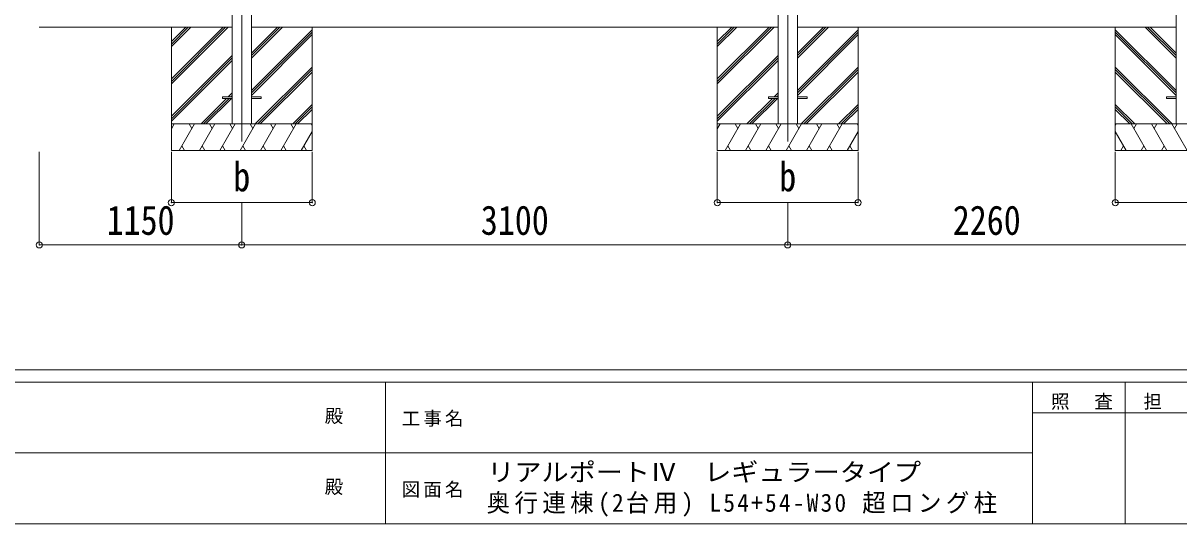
# Model space of a CAD drawing. Units: millimetres at full size. Extents: x -9783 to 9892, y -6828 to 6752.
# Drawn here: x -2527 to 4037, y -6828 to -3985 of the extents above; entities that cross this region are included whole.
import ezdxf
from ezdxf.enums import TextEntityAlignment as Align

# ---------------------------------------------------------------- set-up
doc = ezdxf.new("R2010")
doc.units = ezdxf.units.MM
doc.header["$LTSCALE"] = 35
doc.header["$PDMODE"] = 32
doc.header["$PDSIZE"] = 35
for name, color, linetype, lineweight in [('0-0_0', 7, 'Continuous', 9), ('0-1_本体', 4, 'Continuous', 9), ('0-2_部品', 7, 'Continuous', 9), ('0-8_PARTS2', 2, 'Continuous', 9), ('0-A_寸法', 6, 'Continuous', 9), ('F-0_240', 7, 'Continuous', 9)]:
    doc.layers.add(name, color=color, linetype=linetype, lineweight=lineweight)
doc.styles.add('ＭＳ ゴシック', font='')
doc.styles.get('ＭＳ ゴシック').set_extended_font_data('MS Gothic')

msp = doc.modelspace()

# ---------------------------------------------------------------- linework, layer by layer
at = {"layer": '0-0_0'}
for p, q in [((-2434.84, -4007.92), (-1339.84, -4007.92)), ((-1684.84, -4007.92), (-1684.84, -4707.92)), ((-1684.84, -4302.1), (-1390.66, -4007.92)), ((-1684.84, -4316.24), (-1376.51, -4007.92)), ((-1684.84, -4330.38), (-1362.37, -4007.92)), ((-1684.84, -4118.25), (-1574.5, -4007.92)), ((-1684.84, -4104.11), (-1588.65, -4007.92)), ((-1684.84, -4089.97), (-1602.79, -4007.92)), ((-1229.84, -4155.47), (-1082.29, -4007.92)), ((-1229.84, -4183.75), (-1054, -4007.92)), ((-1229.84, -4169.61), (-1068.15, -4007.92)), ((-1229.84, -4007.92), (1760.16, -4007.92)), ((-1229.84, -4367.6), (-884.84, -4022.6)), ((-1229.84, -4381.74), (-884.84, -4036.74)), ((-1229.84, -4395.88), (-884.84, -4050.89)), ((-884.84, -4007.92), (-884.84, -4707.92)), ((1415.16, -4007.92), (1415.16, -4707.92)), ((1415.16, -4302.1), (1709.34, -4007.92)), ((1415.16, -4316.24), (1723.49, -4007.92)), ((1415.16, -4330.38), (1737.63, -4007.92)), ((1415.16, -4118.25), (1525.5, -4007.92)), ((1415.16, -4104.11), (1511.35, -4007.92)), ((1415.16, -4089.97), (1497.21, -4007.92)), ((1870.16, -4183.75), (2046, -4007.92)), ((1870.16, -4169.61), (2031.85, -4007.92)), ((1870.16, -4155.47), (2017.71, -4007.92)), ((1870.16, -4007.92), (4020.16, -4007.92)), ((1870.16, -4367.6), (2215.16, -4022.6)), ((1870.16, -4381.74), (2215.16, -4036.74)), ((1870.16, -4395.88), (2215.16, -4050.89)), ((2215.16, -4007.92), (2215.16, -4707.92)), ((3675.16, -4007.92), (3675.16, -4707.92)), ((4020.16, -4367.6), (3675.16, -4022.6)), ((4020.16, -4381.74), (3675.16, -4036.74)), ((4020.16, -4395.88), (3675.16, -4050.89)), ((4020.16, -4183.75), (3844.33, -4007.92)), ((4020.16, -4169.61), (3858.47, -4007.92)), ((4020.16, -4155.47), (3872.62, -4007.92)), ((-1684.84, -4514.23), (-1339.84, -4169.23)), ((-1684.84, -4528.37), (-1339.84, -4183.38)), ((-1684.84, -4542.52), (-1339.84, -4197.52)), ((1415.16, -4514.23), (1760.16, -4169.23)), ((1415.16, -4528.37), (1760.16, -4183.38)), ((1415.16, -4542.52), (1760.16, -4197.52)), ((-1208.03, -4557.92), (-884.84, -4234.73)), ((-1193.89, -4557.92), (-884.84, -4248.87)), ((-1179.74, -4557.92), (-884.84, -4263.02)), ((1891.97, -4557.92), (2215.16, -4234.73)), ((1906.11, -4557.92), (2215.16, -4248.87)), ((1920.26, -4557.92), (2215.16, -4263.02)), ((3998.36, -4557.92), (3675.16, -4234.73)), ((3984.21, -4557.92), (3675.16, -4248.87)), ((3970.07, -4557.92), (3675.16, -4263.02)), ((-1361.89, -4403.42), (-1339.84, -4381.36)), ((-1347.75, -4403.42), (-1339.84, -4395.51)), ((1738.11, -4403.42), (1760.16, -4381.36)), ((1752.25, -4403.42), (1760.16, -4395.51)), ((-1516.39, -4557.92), (-1370.89, -4412.42)), ((-1502.25, -4557.92), (-1356.75, -4412.42)), ((-1488.11, -4557.92), (-1342.61, -4412.42)), ((-995.89, -4557.92), (-884.84, -4446.86)), ((-981.75, -4557.92), (-884.84, -4461.01)), ((1583.61, -4557.92), (1729.11, -4412.42)), ((1597.75, -4557.92), (1743.25, -4412.42)), ((1611.89, -4557.92), (1757.39, -4412.42)), ((2104.11, -4557.92), (2215.16, -4446.86)), ((2118.25, -4557.92), (2215.16, -4461.01)), ((3786.22, -4557.92), (3675.16, -4446.86)), ((3772.08, -4557.92), (3675.16, -4461.01)), ((-967.61, -4557.92), (-884.84, -4475.15)), ((2132.39, -4557.92), (2215.16, -4475.15)), ((3757.94, -4557.92), (3675.16, -4475.15)), ((-884.84, -4557.92), (-1684.84, -4557.92)), ((-1684.84, -4585.42), (-1668.96, -4557.92)), ((-1640.09, -4707.92), (-1553.49, -4557.92)), ((-1568.49, -4583.9), (-1583.49, -4557.92)), ((-1524.62, -4707.92), (-1438.02, -4557.92)), ((-1453.02, -4583.9), (-1468.02, -4557.92)), ((-1409.15, -4707.92), (-1322.55, -4557.92)), ((-1337.55, -4583.9), (-1352.55, -4557.92)), ((-1293.68, -4707.92), (-1207.08, -4557.92)), ((-1222.08, -4583.9), (-1237.08, -4557.92)), ((-1178.21, -4707.92), (-1091.61, -4557.92)), ((-1106.61, -4583.9), (-1121.61, -4557.92)), ((-1062.74, -4707.92), (-976.14, -4557.92)), ((-1006.14, -4557.92), (-991.14, -4583.9)), ((-890.67, -4557.92), (-884.84, -4568.02)), ((2215.16, -4557.92), (1415.16, -4557.92)), ((1415.16, -4585.42), (1431.04, -4557.92)), ((1459.91, -4707.92), (1546.51, -4557.92)), ((1531.51, -4583.9), (1516.51, -4557.92)), ((1575.38, -4707.92), (1661.98, -4557.92)), ((1646.98, -4583.9), (1631.98, -4557.92)), ((1690.85, -4707.92), (1777.45, -4557.92)), ((1762.45, -4583.9), (1747.45, -4557.92)), ((1806.32, -4707.92), (1892.92, -4557.92)), ((1877.92, -4583.9), (1862.92, -4557.92)), ((1921.79, -4707.92), (2008.39, -4557.92)), ((1993.39, -4583.9), (1978.39, -4557.92)), ((2037.26, -4707.92), (2123.86, -4557.92)), ((2093.86, -4557.92), (2108.86, -4583.9)), ((2209.33, -4557.92), (2215.16, -4568.02)), ((3675.16, -4557.92), (4475.16, -4557.92)), ((3681, -4557.92), (3675.16, -4568.02)), ((3853.07, -4707.92), (3766.46, -4557.92)), ((3796.46, -4557.92), (3781.46, -4583.9)), ((3968.54, -4707.92), (3881.93, -4557.92)), ((3896.94, -4583.9), (3911.94, -4557.92)), ((4084.01, -4707.92), (3997.4, -4557.92)), ((4012.41, -4583.9), (4027.41, -4557.92)), ((-947.27, -4707.92), (-884.84, -4599.78)), ((2152.73, -4707.92), (2215.16, -4599.78)), ((3737.6, -4707.92), (3675.16, -4599.78)), ((-1684.84, -4707.92), (-884.84, -4707.92)), ((-1625.09, -4681.94), (-1610.09, -4707.92)), ((-1509.62, -4681.94), (-1494.62, -4707.92)), ((-1394.15, -4681.94), (-1379.15, -4707.92)), ((-1278.68, -4681.94), (-1263.68, -4707.92)), ((-1163.21, -4681.94), (-1148.21, -4707.92)), ((-1047.74, -4681.94), (-1032.74, -4707.92)), ((-932.27, -4681.94), (-917.27, -4707.92)), ((1415.16, -4707.92), (2215.16, -4707.92)), ((1474.91, -4681.94), (1489.91, -4707.92)), ((1590.38, -4681.94), (1605.38, -4707.92)), ((1705.85, -4681.94), (1720.85, -4707.92)), ((1821.32, -4681.94), (1836.32, -4707.92)), ((1936.79, -4681.94), (1951.79, -4707.92)), ((2052.26, -4681.94), (2067.26, -4707.92)), ((2167.73, -4681.94), (2182.73, -4707.92)), ((4475.16, -4707.92), (3675.16, -4707.92)), ((3722.6, -4681.94), (3707.6, -4707.92)), ((3838.07, -4681.94), (3823.07, -4707.92)), ((3953.54, -4681.94), (3938.54, -4707.92))]:
    msp.add_line(p, q, dxfattribs=at)
at = {"layer": '0-1_本体'}
for p, q in [((-1339.84, -1077.92), (-1339.84, -4557.91)), ((-1229.84, -1077.92), (-1229.84, -4557.91)), ((1760.16, -1077.92), (1760.16, -4557.91)), ((1870.16, -1077.92), (1870.16, -4557.91)), ((4020.16, -1077.92), (4020.16, -4557.91))]:
    msp.add_line(p, q, dxfattribs=at)
at = {"layer": '0-2_部品', "color": 4}
for p, q in [((-1394.64, -4403.42), (-1394.64, -4412.42)), ((-1339.84, -4403.42), (-1394.64, -4403.42)), ((-1339.84, -4412.42), (-1394.64, -4412.42)), ((-1175.04, -4403.42), (-1229.84, -4403.42)), ((1705.36, -4403.42), (1705.36, -4412.42)), ((1760.16, -4403.42), (1705.36, -4403.42)), ((1760.16, -4412.42), (1705.36, -4412.42)), ((1924.96, -4403.42), (1870.16, -4403.42)), ((3965.36, -4403.42), (4020.16, -4403.42))]:
    msp.add_line(p, q, dxfattribs=at)
for points in [[(-1175.04, -4403.42), (-1175.04, -4412.42), (-1229.84, -4412.42)], [(1924.96, -4403.42), (1924.96, -4412.42), (1870.16, -4412.42)], [(3965.36, -4403.42), (3965.36, -4412.42), (4020.16, -4412.42)]]:
    msp.add_lwpolyline(points, dxfattribs=at)
at = {"layer": '0-8_PARTS2'}
for p, q in [((-1284.84, -1107.92), (-1284.84, -4657.92)), ((1815.16, -1107.92), (1815.16, -4657.92))]:
    msp.add_line(p, q, dxfattribs=at)
at = {"layer": '0-A_寸法'}
for p, q in [((-2434.84, -5244.29), (-2434.84, -4715.34)), ((-1684.84, -5004.31), (-1684.84, -4715.34)), ((-884.84, -5004.31), (-884.84, -4715.34)), ((1415.16, -5004.31), (1415.16, -4715.34)), ((2215.16, -5004.31), (2215.16, -4715.34)), ((3675.16, -5004.31), (3675.16, -4715.34)), ((-1684.84, -5004.31), (-884.84, -5004.31)), ((-1284.84, -5244.29), (-1284.84, -5004.31)), ((1415.16, -5004.31), (2215.16, -5004.31)), ((1815.16, -5244.29), (1815.16, -5004.31)), ((4475.16, -5004.31), (3675.16, -5004.31)), ((-2434.84, -5244.29), (-1284.84, -5244.29)), ((-1284.84, -5244.29), (1815.16, -5244.29)), ((1815.16, -5244.29), (4075.16, -5244.29))]:
    msp.add_line(p, q, dxfattribs=at)
for p in [(-1684.84, -5004.31), (-884.84, -5004.31), (1415.16, -5004.31), (2215.16, -5004.31), (3675.16, -5004.31), (-2434.84, -5244.29), (-1284.84, -5244.29), (1815.16, -5244.29)]:
    msp.add_point(p, dxfattribs=at)
at = {"layer": 'F-0_240', "color": 5}
for p, q in [((-9783.03, -5953.1), (9396.97, -5953.1)), ((-9783.03, -6023.1), (6285.75, -6023.1)), ((-469.25, -6023.1), (-469.25, -6828.1)), ((3205.75, -6023.1), (3205.75, -6828.1)), ((3730.75, -6023.1), (3730.75, -6828.1)), ((3205.75, -6198.1), (5305.75, -6198.1)), ((-3969.25, -6425.6), (3205.75, -6425.6)), ((-9783.03, -6828.1), (9396.97, -6828.1))]:
    msp.add_line(p, q, dxfattribs=at)

# ---------------------------------------------------------------- texts
at = {"layer": '0-A_寸法', "color": 7, "style": 'ＭＳ ゴシック', "width": 0.85}
for s, p in [('b', (-1332.96, -4989.93)), ('b', (1767.04, -4989.93)), ('1150', (-2052.34, -5237.29)), ('3100', (72.66, -5237.29)), ('2260', (2752.66, -5237.29))]:
    msp.add_text(s, height=166.8, dxfattribs=at).set_placement(p, align=Align.BOTTOM_LEFT)
at = {"layer": 'F-0_240', "style": 'ＭＳ ゴシック'}
for p in [(-814.24, -6276.85), (-814.24, -6679.35)]:
    msp.add_text('殿', height=76.98, dxfattribs=at).set_placement(p, align=Align.BOTTOM_LEFT)
at = {"layer": 'F-0_240', "style": 'ＭＳ ゴシック', "width": 1.1}
msp.add_text('リアルポートⅣ\u3000レギュラータイプ', height=102.6, dxfattribs=at).set_placement((109.35, -6616.22), align=Align.BOTTOM_LEFT)
at = {"layer": 'F-0_240', "attachment_point": 7, "style": 'ＭＳ ゴシック'}
for s, insert, char_height in [('\\T1.17;照\u3000査', (3310.76, -6180.6), 76.98), ('\\T1.17;担\u3000当', (3835.76, -6180.6), 76.98), ('\\T1.17;工事名', (-376.96, -6276.85), 76.98), ('\\T1.17;図面名', (-376.96, -6679.35), 76.98), ('\\T1.19;\\W0.95;奥行連棟(2台用)\\~L54+54-W30\\~超ロング柱', (105.77, -6786.55), 102.6)]:
    msp.add_mtext(s, dxfattribs=dict(at, insert=insert, char_height=char_height))

doc.saveas('drawing.dxf')
